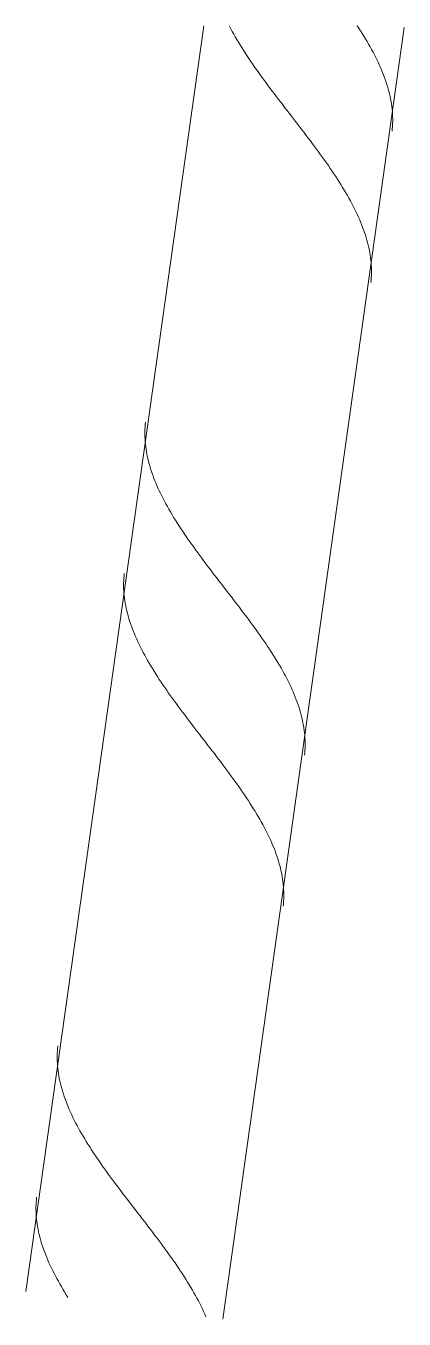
# Model space of a CAD drawing. Header units: inches. Extents: x -19229 to -222, y -6301 to 12387.
# Drawn here: x -19086.192 to -19085.241, y -64.625 to -61.373 of the extents above; entities that cross this region are included whole.
import ezdxf

# ---------------------------------------------------------------- set-up
doc = ezdxf.new("R2010")
doc.units = ezdxf.units.IN
doc.header["$MEASUREMENT"] = 0
doc.layers.add('A-WALL', color=113, linetype='Continuous', lineweight=9)
doc.layers.add('A-WALL-PATT', color=111, linetype='Continuous', lineweight=25)

# ---------------------------------------------------------------- blocks, each defined once
blk = doc.blocks.new('FP_8-DETAIL - PRECAST _ CONC_ - PLANK PERPENDICULAR TO WALL')
at = {"layer": 'A-WALL'}
for p, q in [((17161.9065, -61.3732), (17161.4592, -64.5557)), ((17161.9543, -64.6253), (17162.4107, -61.3777))]:
    blk.add_line(p, q, dxfattribs=at)
at = {"layer": 'A-WALL-PATT', "color": 55, "lineweight": 9}
for p, q in [((17161.9749, -61.3804), (17161.9714, -61.3737)), ((17161.9785, -61.3871), (17161.9749, -61.3804)), ((17161.9822, -61.3938), (17161.9785, -61.3871)), ((17161.986, -61.4005), (17161.9822, -61.3938)), ((17162.2966, -61.3787), (17162.293, -61.3732)), ((17162.301, -61.3855), (17162.2966, -61.3787)), ((17162.3052, -61.3923), (17162.301, -61.3855)), ((17162.3094, -61.3991), (17162.3052, -61.3923)), ((17161.9899, -61.4073), (17161.986, -61.4005)), ((17161.994, -61.414), (17161.9899, -61.4073)), ((17161.9981, -61.4208), (17161.994, -61.414)), ((17162.0022, -61.4276), (17161.9981, -61.4208)), ((17162.0065, -61.4344), (17162.0022, -61.4276)), ((17162.3135, -61.4059), (17162.3094, -61.3991)), ((17162.3176, -61.4126), (17162.3135, -61.4059)), ((17162.3215, -61.4194), (17162.3176, -61.4126)), ((17162.3253, -61.4261), (17162.3215, -61.4194)), ((17162.329, -61.4328), (17162.3253, -61.4261)), ((17162.0109, -61.4412), (17162.0065, -61.4344)), ((17162.0153, -61.448), (17162.0109, -61.4412)), ((17162.0199, -61.4549), (17162.0153, -61.448)), ((17162.0245, -61.4617), (17162.0199, -61.4549)), ((17162.0292, -61.4686), (17162.0245, -61.4617)), ((17162.3326, -61.4395), (17162.329, -61.4328)), ((17162.3361, -61.4462), (17162.3326, -61.4395)), ((17162.3395, -61.4529), (17162.3361, -61.4462)), ((17162.3427, -61.4595), (17162.3395, -61.4529)), ((17162.3459, -61.4662), (17162.3427, -61.4595)), ((17162.0339, -61.4754), (17162.0292, -61.4686)), ((17162.0387, -61.4823), (17162.0339, -61.4754)), ((17162.0436, -61.4892), (17162.0387, -61.4823)), ((17162.0485, -61.4961), (17162.0436, -61.4892)), ((17162.0535, -61.503), (17162.0485, -61.4961)), ((17162.3489, -61.4728), (17162.3459, -61.4662)), ((17162.3519, -61.4794), (17162.3489, -61.4728)), ((17162.3546, -61.486), (17162.3519, -61.4794)), ((17162.3573, -61.4926), (17162.3546, -61.486)), ((17162.3599, -61.4991), (17162.3573, -61.4926)), ((17162.0585, -61.5099), (17162.0535, -61.503)), ((17162.0636, -61.5168), (17162.0585, -61.5099)), ((17162.0687, -61.5237), (17162.0636, -61.5168)), ((17162.0739, -61.5306), (17162.0687, -61.5237)), ((17162.3623, -61.5057), (17162.3599, -61.4991)), ((17162.3646, -61.5122), (17162.3623, -61.5057)), ((17162.3667, -61.5187), (17162.3646, -61.5122)), ((17162.3687, -61.5252), (17162.3667, -61.5187)), ((17162.3706, -61.5316), (17162.3687, -61.5252)), ((17162.0791, -61.5375), (17162.0739, -61.5306)), ((17162.0844, -61.5445), (17162.0791, -61.5375)), ((17162.0896, -61.5514), (17162.0844, -61.5445)), ((17162.0949, -61.5584), (17162.0896, -61.5514)), ((17162.1002, -61.5653), (17162.0949, -61.5584)), ((17162.3723, -61.5381), (17162.3706, -61.5316)), ((17162.3739, -61.5445), (17162.3723, -61.5381)), ((17162.3754, -61.5509), (17162.3739, -61.5445)), ((17162.3767, -61.5573), (17162.3754, -61.5509)), ((17162.3779, -61.5636), (17162.3767, -61.5573)), ((17162.1056, -61.5722), (17162.1002, -61.5653)), ((17162.1109, -61.5792), (17162.1056, -61.5722)), ((17162.1163, -61.5861), (17162.1109, -61.5792)), ((17162.1217, -61.5931), (17162.1163, -61.5861)), ((17162.127, -61.6), (17162.1217, -61.5931)), ((17162.3789, -61.57), (17162.3779, -61.5636)), ((17162.3798, -61.5763), (17162.3789, -61.57)), ((17162.3805, -61.5826), (17162.3798, -61.5763)), ((17162.3811, -61.5889), (17162.3805, -61.5826)), ((17162.3816, -61.5951), (17162.3811, -61.5889)), ((17162.1324, -61.607), (17162.127, -61.6)), ((17162.1378, -61.6139), (17162.1324, -61.607)), ((17162.1431, -61.6209), (17162.1378, -61.6139)), ((17162.1485, -61.6278), (17162.1431, -61.6209)), ((17162.381, -61.6322), (17162.3815, -61.6261)), ((17162.3815, -61.6261), (17162.3818, -61.6199)), ((17162.3818, -61.6013), (17162.3816, -61.5951)), ((17162.382, -61.6076), (17162.3818, -61.6013)), ((17162.3818, -61.6199), (17162.382, -61.6138)), ((17162.382, -61.6138), (17162.382, -61.6076)), ((17162.1538, -61.6348), (17162.1485, -61.6278)), ((17162.1591, -61.6417), (17162.1538, -61.6348)), ((17162.1644, -61.6487), (17162.1591, -61.6417)), ((17162.1697, -61.6556), (17162.1644, -61.6487)), ((17162.175, -61.6625), (17162.1697, -61.6556)), ((17162.3804, -61.6383), (17162.381, -61.6322)), ((17162.1802, -61.6695), (17162.175, -61.6625)), ((17162.1853, -61.6764), (17162.1802, -61.6695)), ((17162.1905, -61.6833), (17162.1853, -61.6764)), ((17162.1955, -61.6902), (17162.1905, -61.6833)), ((17162.2006, -61.6971), (17162.1955, -61.6902)), ((17162.2056, -61.704), (17162.2006, -61.6971)), ((17162.2105, -61.7109), (17162.2056, -61.704)), ((17162.2154, -61.7178), (17162.2105, -61.7109)), ((17162.2202, -61.7247), (17162.2154, -61.7178)), ((17162.2249, -61.7315), (17162.2202, -61.7247)), ((17162.2296, -61.7384), (17162.2249, -61.7315)), ((17162.2342, -61.7452), (17162.2296, -61.7384)), ((17162.2387, -61.7521), (17162.2342, -61.7452)), ((17162.2432, -61.7589), (17162.2387, -61.7521)), ((17162.2475, -61.7657), (17162.2432, -61.7589)), ((17162.2518, -61.7725), (17162.2475, -61.7657)), ((17162.256, -61.7793), (17162.2518, -61.7725)), ((17162.2601, -61.786), (17162.256, -61.7793)), ((17162.2641, -61.7928), (17162.2601, -61.786)), ((17162.268, -61.7996), (17162.2641, -61.7928)), ((17162.2718, -61.8063), (17162.268, -61.7996)), ((17162.2756, -61.813), (17162.2718, -61.8063)), ((17162.2792, -61.8197), (17162.2756, -61.813)), ((17162.2827, -61.8264), (17162.2792, -61.8197)), ((17162.286, -61.8331), (17162.2827, -61.8264)), ((17162.2893, -61.8397), (17162.286, -61.8331)), ((17162.2925, -61.8464), (17162.2893, -61.8397)), ((17162.2955, -61.853), (17162.2925, -61.8464)), ((17162.2984, -61.8596), (17162.2955, -61.853)), ((17162.3012, -61.8662), (17162.2984, -61.8596)), ((17162.3039, -61.8728), (17162.3012, -61.8662)), ((17162.3064, -61.8793), (17162.3039, -61.8728)), ((17162.3088, -61.8858), (17162.3064, -61.8793)), ((17162.3111, -61.8924), (17162.3088, -61.8858)), ((17162.3133, -61.8989), (17162.3111, -61.8924)), ((17162.3153, -61.9053), (17162.3133, -61.8989)), ((17162.3172, -61.9118), (17162.3153, -61.9053)), ((17162.3189, -61.9182), (17162.3172, -61.9118)), ((17162.3205, -61.9247), (17162.3189, -61.9182)), ((17162.322, -61.9311), (17162.3205, -61.9247)), ((17162.3233, -61.9374), (17162.322, -61.9311)), ((17162.3245, -61.9438), (17162.3233, -61.9374)), ((17162.3255, -61.9501), (17162.3245, -61.9438)), ((17162.3264, -61.9565), (17162.3255, -61.9501)), ((17162.3271, -61.9628), (17162.3264, -61.9565)), ((17162.3277, -61.969), (17162.3271, -61.9628)), ((17162.3281, -61.9753), (17162.3277, -61.969)), ((17162.3284, -61.9815), (17162.3281, -61.9753)), ((17162.3285, -61.9877), (17162.3284, -61.9815)), ((17162.3269, -62.0185), (17162.3276, -62.0124)), ((17162.3276, -62.0124), (17162.328, -62.0063)), ((17162.328, -62.0063), (17162.3284, -62.0001)), ((17162.3284, -62.0001), (17162.3285, -61.9939)), ((17162.3285, -61.9939), (17162.3285, -61.9877)), ((17161.7595, -62.376), (17161.7601, -62.3699)), ((17161.7585, -62.3945), (17161.7587, -62.3883)), ((17161.7585, -62.4007), (17161.7585, -62.3945)), ((17161.7586, -62.4069), (17161.7585, -62.4007)), ((17161.7589, -62.4131), (17161.7586, -62.4069)), ((17161.7587, -62.3883), (17161.759, -62.3821)), ((17161.759, -62.3821), (17161.7595, -62.376)), ((17161.7594, -62.4194), (17161.7589, -62.4131)), ((17161.76, -62.4257), (17161.7594, -62.4194)), ((17161.7607, -62.432), (17161.76, -62.4257)), ((17161.7616, -62.4383), (17161.7607, -62.432)), ((17161.7626, -62.4446), (17161.7616, -62.4383)), ((17161.7638, -62.451), (17161.7626, -62.4446)), ((17161.7651, -62.4574), (17161.7638, -62.451)), ((17161.7665, -62.4638), (17161.7651, -62.4574)), ((17161.7681, -62.4702), (17161.7665, -62.4638)), ((17161.7699, -62.4766), (17161.7681, -62.4702)), ((17161.7718, -62.4831), (17161.7699, -62.4766)), ((17161.7738, -62.4896), (17161.7718, -62.4831)), ((17161.7759, -62.4961), (17161.7738, -62.4896)), ((17161.7782, -62.5026), (17161.7759, -62.4961)), ((17161.7806, -62.5091), (17161.7782, -62.5026)), ((17161.7832, -62.5157), (17161.7806, -62.5091)), ((17161.7858, -62.5222), (17161.7832, -62.5157)), ((17161.7886, -62.5288), (17161.7858, -62.5222)), ((17161.7915, -62.5354), (17161.7886, -62.5288)), ((17161.7946, -62.5421), (17161.7915, -62.5354)), ((17161.7977, -62.5487), (17161.7946, -62.5421)), ((17161.801, -62.5553), (17161.7977, -62.5487)), ((17161.8044, -62.562), (17161.801, -62.5553)), ((17161.8079, -62.5687), (17161.8044, -62.562)), ((17161.8115, -62.5754), (17161.8079, -62.5687)), ((17161.8152, -62.5821), (17161.8115, -62.5754)), ((17161.819, -62.5889), (17161.8152, -62.5821)), ((17161.8229, -62.5956), (17161.819, -62.5889)), ((17161.8269, -62.6024), (17161.8229, -62.5956)), ((17161.831, -62.6091), (17161.8269, -62.6024)), ((17161.8352, -62.6159), (17161.831, -62.6091)), ((17161.8395, -62.6227), (17161.8352, -62.6159)), ((17161.8439, -62.6295), (17161.8395, -62.6227)), ((17161.8483, -62.6364), (17161.8439, -62.6295)), ((17161.8529, -62.6432), (17161.8483, -62.6364)), ((17161.8575, -62.65), (17161.8529, -62.6432)), ((17161.8621, -62.6569), (17161.8575, -62.65)), ((17161.8669, -62.6637), (17161.8621, -62.6569)), ((17161.8717, -62.6706), (17161.8669, -62.6637)), ((17161.8766, -62.6775), (17161.8717, -62.6706)), ((17161.8815, -62.6844), (17161.8766, -62.6775)), ((17161.8865, -62.6913), (17161.8815, -62.6844)), ((17161.8915, -62.6982), (17161.8865, -62.6913)), ((17161.8966, -62.7051), (17161.8915, -62.6982)), ((17161.9017, -62.712), (17161.8966, -62.7051)), ((17161.9069, -62.7189), (17161.9017, -62.712)), ((17161.9121, -62.7259), (17161.9069, -62.7189)), ((17161.9173, -62.7328), (17161.9121, -62.7259)), ((17161.7053, -62.7685), (17161.7056, -62.7623)), ((17161.7056, -62.7623), (17161.7061, -62.7562)), ((17161.7061, -62.7562), (17161.7067, -62.7501)), ((17161.9226, -62.7397), (17161.9173, -62.7328)), ((17161.9279, -62.7467), (17161.9226, -62.7397)), ((17161.9332, -62.7536), (17161.9279, -62.7467)), ((17161.9386, -62.7606), (17161.9332, -62.7536)), ((17161.9439, -62.7675), (17161.9386, -62.7606)), ((17161.7051, -62.7747), (17161.7053, -62.7685)), ((17161.7051, -62.7808), (17161.7051, -62.7747)), ((17161.7052, -62.7871), (17161.7051, -62.7808)), ((17161.7055, -62.7933), (17161.7052, -62.7871)), ((17161.7059, -62.7996), (17161.7055, -62.7933)), ((17161.9493, -62.7745), (17161.9439, -62.7675)), ((17161.9546, -62.7814), (17161.9493, -62.7745)), ((17161.96, -62.7884), (17161.9546, -62.7814)), ((17161.9654, -62.7953), (17161.96, -62.7884)), ((17161.9708, -62.8023), (17161.9654, -62.7953)), ((17161.7065, -62.8058), (17161.7059, -62.7996)), ((17161.7073, -62.8121), (17161.7065, -62.8058)), ((17161.7081, -62.8185), (17161.7073, -62.8121)), ((17161.7092, -62.8248), (17161.7081, -62.8185)), ((17161.7103, -62.8312), (17161.7092, -62.8248)), ((17161.9761, -62.8092), (17161.9708, -62.8023)), ((17161.9815, -62.8162), (17161.9761, -62.8092)), ((17161.9868, -62.8231), (17161.9815, -62.8162)), ((17161.9921, -62.8301), (17161.9868, -62.8231)), ((17161.7117, -62.8375), (17161.7103, -62.8312)), ((17161.7131, -62.8439), (17161.7117, -62.8375)), ((17161.7147, -62.8504), (17161.7131, -62.8439)), ((17161.7165, -62.8568), (17161.7147, -62.8504)), ((17161.7183, -62.8633), (17161.7165, -62.8568)), ((17161.9974, -62.837), (17161.9921, -62.8301)), ((17162.0027, -62.8439), (17161.9974, -62.837)), ((17162.0079, -62.8509), (17162.0027, -62.8439)), ((17162.0131, -62.8578), (17162.0079, -62.8509)), ((17162.0183, -62.8647), (17162.0131, -62.8578)), ((17161.7203, -62.8697), (17161.7183, -62.8633)), ((17161.7225, -62.8762), (17161.7203, -62.8697)), ((17161.7248, -62.8828), (17161.7225, -62.8762)), ((17161.7272, -62.8893), (17161.7248, -62.8828)), ((17161.7297, -62.8958), (17161.7272, -62.8893)), ((17162.0234, -62.8716), (17162.0183, -62.8647)), ((17162.0285, -62.8785), (17162.0234, -62.8716)), ((17162.0336, -62.8855), (17162.0285, -62.8785)), ((17162.0386, -62.8923), (17162.0336, -62.8855)), ((17162.0435, -62.8992), (17162.0386, -62.8923)), ((17161.7324, -62.9024), (17161.7297, -62.8958)), ((17161.7352, -62.909), (17161.7324, -62.9024)), ((17161.7381, -62.9156), (17161.7352, -62.909)), ((17161.7412, -62.9222), (17161.7381, -62.9156)), ((17161.7443, -62.9289), (17161.7412, -62.9222)), ((17162.0484, -62.9061), (17162.0435, -62.8992)), ((17162.0532, -62.913), (17162.0484, -62.9061)), ((17162.0579, -62.9199), (17162.0532, -62.913)), ((17162.0626, -62.9267), (17162.0579, -62.9199)), ((17162.0672, -62.9335), (17162.0626, -62.9267)), ((17161.7476, -62.9355), (17161.7443, -62.9289)), ((17161.751, -62.9422), (17161.7476, -62.9355)), ((17161.7545, -62.9489), (17161.751, -62.9422)), ((17161.7581, -62.9556), (17161.7545, -62.9489)), ((17161.7618, -62.9623), (17161.7581, -62.9556)), ((17162.0717, -62.9404), (17162.0672, -62.9335)), ((17162.0762, -62.9472), (17162.0717, -62.9404)), ((17162.0805, -62.954), (17162.0762, -62.9472)), ((17162.0848, -62.9608), (17162.0805, -62.954)), ((17161.7656, -62.969), (17161.7618, -62.9623)), ((17161.7695, -62.9758), (17161.7656, -62.969)), ((17161.7735, -62.9825), (17161.7695, -62.9758)), ((17161.7776, -62.9893), (17161.7735, -62.9825)), ((17161.7818, -62.9961), (17161.7776, -62.9893)), ((17162.089, -62.9676), (17162.0848, -62.9608)), ((17162.0931, -62.9744), (17162.089, -62.9676)), ((17162.0971, -62.9811), (17162.0931, -62.9744)), ((17162.101, -62.9879), (17162.0971, -62.9811)), ((17162.1048, -62.9946), (17162.101, -62.9879)), ((17161.7861, -63.0029), (17161.7818, -62.9961)), ((17161.7905, -63.0097), (17161.7861, -63.0029)), ((17161.7949, -63.0165), (17161.7905, -63.0097)), ((17161.7994, -63.0234), (17161.7949, -63.0165)), ((17161.804, -63.0302), (17161.7994, -63.0234)), ((17162.1085, -63.0013), (17162.1048, -62.9946)), ((17162.1122, -63.008), (17162.1085, -63.0013)), ((17162.1156, -63.0147), (17162.1122, -63.008)), ((17162.119, -63.0214), (17162.1156, -63.0147)), ((17162.1223, -63.028), (17162.119, -63.0214)), ((17161.8087, -63.0371), (17161.804, -63.0302)), ((17161.8135, -63.0439), (17161.8087, -63.0371)), ((17161.8183, -63.0508), (17161.8135, -63.0439)), ((17161.8231, -63.0577), (17161.8183, -63.0508)), ((17162.1255, -63.0347), (17162.1223, -63.028)), ((17162.1285, -63.0413), (17162.1255, -63.0347)), ((17162.1314, -63.0479), (17162.1285, -63.0413)), ((17162.1342, -63.0545), (17162.1314, -63.0479)), ((17162.1369, -63.0611), (17162.1342, -63.0545)), ((17161.8281, -63.0646), (17161.8231, -63.0577)), ((17161.833, -63.0715), (17161.8281, -63.0646)), ((17161.8381, -63.0784), (17161.833, -63.0715)), ((17161.8432, -63.0853), (17161.8381, -63.0784)), ((17161.8483, -63.0922), (17161.8432, -63.0853)), ((17162.1394, -63.0676), (17162.1369, -63.0611)), ((17162.1418, -63.0742), (17162.1394, -63.0676)), ((17162.1441, -63.0807), (17162.1418, -63.0742)), ((17162.1463, -63.0872), (17162.1441, -63.0807)), ((17162.1483, -63.0937), (17162.1463, -63.0872)), ((17161.8535, -63.0991), (17161.8483, -63.0922)), ((17161.8587, -63.1061), (17161.8535, -63.0991)), ((17161.8639, -63.113), (17161.8587, -63.1061)), ((17161.8692, -63.1199), (17161.8639, -63.113)), ((17161.8745, -63.1269), (17161.8692, -63.1199)), ((17162.1502, -63.1001), (17162.1483, -63.0937)), ((17162.1519, -63.1066), (17162.1502, -63.1001)), ((17162.1535, -63.113), (17162.1519, -63.1066)), ((17162.155, -63.1194), (17162.1535, -63.113)), ((17162.1563, -63.1258), (17162.155, -63.1194)), ((17161.8798, -63.1338), (17161.8745, -63.1269)), ((17161.8851, -63.1408), (17161.8798, -63.1338)), ((17161.8905, -63.1477), (17161.8851, -63.1408)), ((17161.8958, -63.1546), (17161.8905, -63.1477)), ((17161.9012, -63.1616), (17161.8958, -63.1546)), ((17162.1574, -63.1321), (17162.1563, -63.1258)), ((17162.1585, -63.1385), (17162.1574, -63.1321)), ((17162.1594, -63.1448), (17162.1585, -63.1385)), ((17162.1601, -63.1511), (17162.1594, -63.1448)), ((17162.1607, -63.1574), (17162.1601, -63.1511)), ((17161.9066, -63.1686), (17161.9012, -63.1616)), ((17161.912, -63.1755), (17161.9066, -63.1686)), ((17161.9173, -63.1825), (17161.912, -63.1755)), ((17161.9227, -63.1894), (17161.9173, -63.1825)), ((17162.1611, -63.1636), (17162.1607, -63.1574)), ((17162.1614, -63.1699), (17162.1611, -63.1636)), ((17162.1615, -63.1761), (17162.1614, -63.1699)), ((17162.1614, -63.1884), (17162.1615, -63.1823)), ((17162.1615, -63.1823), (17162.1615, -63.1761)), ((17161.9281, -63.1964), (17161.9227, -63.1894)), ((17161.9334, -63.2033), (17161.9281, -63.1964)), ((17161.9387, -63.2102), (17161.9334, -63.2033)), ((17161.944, -63.2172), (17161.9387, -63.2102)), ((17161.9493, -63.2241), (17161.944, -63.2172)), ((17162.1599, -63.2068), (17162.1606, -63.2007)), ((17162.1606, -63.2007), (17162.161, -63.1946)), ((17162.161, -63.1946), (17162.1614, -63.1884)), ((17161.9545, -63.2311), (17161.9493, -63.2241)), ((17161.9597, -63.238), (17161.9545, -63.2311)), ((17161.9649, -63.2449), (17161.9597, -63.238)), ((17161.97, -63.2518), (17161.9649, -63.2449)), ((17161.9751, -63.2587), (17161.97, -63.2518)), ((17161.9801, -63.2656), (17161.9751, -63.2587)), ((17161.9851, -63.2725), (17161.9801, -63.2656)), ((17161.99, -63.2794), (17161.9851, -63.2725)), ((17161.9949, -63.2863), (17161.99, -63.2794)), ((17161.9997, -63.2932), (17161.9949, -63.2863)), ((17162.0045, -63.3), (17161.9997, -63.2932)), ((17162.0091, -63.3069), (17162.0045, -63.3)), ((17162.0137, -63.3137), (17162.0091, -63.3069)), ((17162.0183, -63.3206), (17162.0137, -63.3137)), ((17162.0227, -63.3274), (17162.0183, -63.3206)), ((17162.0271, -63.3342), (17162.0227, -63.3274)), ((17162.0314, -63.341), (17162.0271, -63.3342)), ((17162.0356, -63.3478), (17162.0314, -63.341)), ((17162.0397, -63.3546), (17162.0356, -63.3478)), ((17162.0437, -63.3613), (17162.0397, -63.3546)), ((17162.0476, -63.3681), (17162.0437, -63.3613)), ((17162.0514, -63.3748), (17162.0476, -63.3681)), ((17162.0551, -63.3815), (17162.0514, -63.3748)), ((17162.0587, -63.3882), (17162.0551, -63.3815)), ((17162.0622, -63.3949), (17162.0587, -63.3882)), ((17162.0656, -63.4016), (17162.0622, -63.3949)), ((17162.0689, -63.4082), (17162.0656, -63.4016)), ((17162.072, -63.4149), (17162.0689, -63.4082)), ((17162.0751, -63.4215), (17162.072, -63.4149)), ((17162.078, -63.4281), (17162.0751, -63.4215)), ((17162.0808, -63.4347), (17162.078, -63.4281)), ((17162.0834, -63.4413), (17162.0808, -63.4347)), ((17162.086, -63.4478), (17162.0834, -63.4413)), ((17162.0884, -63.4543), (17162.086, -63.4478)), ((17162.0907, -63.4609), (17162.0884, -63.4543)), ((17162.0928, -63.4674), (17162.0907, -63.4609)), ((17162.0949, -63.4738), (17162.0928, -63.4674)), ((17162.0967, -63.4803), (17162.0949, -63.4738)), ((17162.0985, -63.4867), (17162.0967, -63.4803)), ((17162.1001, -63.4932), (17162.0985, -63.4867)), ((17162.1015, -63.4996), (17162.1001, -63.4932)), ((17162.1028, -63.5059), (17162.1015, -63.4996)), ((17162.104, -63.5123), (17162.1028, -63.5059)), ((17162.105, -63.5186), (17162.104, -63.5123)), ((17162.1059, -63.525), (17162.105, -63.5186)), ((17162.1067, -63.5313), (17162.1059, -63.525)), ((17162.1072, -63.5375), (17162.1067, -63.5313)), ((17162.1077, -63.5438), (17162.1072, -63.5375)), ((17162.108, -63.55), (17162.1077, -63.5438)), ((17162.1071, -63.5809), (17162.1076, -63.5748)), ((17162.1076, -63.5748), (17162.1079, -63.5686)), ((17162.1079, -63.5686), (17162.1081, -63.5624)), ((17162.1081, -63.5563), (17162.108, -63.55)), ((17162.1081, -63.5624), (17162.1081, -63.5563)), ((17162.1065, -63.587), (17162.1071, -63.5809)), ((17161.5381, -63.9631), (17161.5383, -63.9569)), ((17161.5381, -63.9693), (17161.5381, -63.9631)), ((17161.5383, -63.9569), (17161.5386, -63.9507)), ((17161.5386, -63.9507), (17161.539, -63.9446)), ((17161.539, -63.9446), (17161.5397, -63.9384)), ((17161.5382, -63.9756), (17161.5381, -63.9693)), ((17161.5385, -63.9818), (17161.5382, -63.9756)), ((17161.539, -63.9881), (17161.5385, -63.9818)), ((17161.5395, -63.9944), (17161.539, -63.9881)), ((17161.5403, -64.0008), (17161.5395, -63.9944)), ((17161.5412, -64.0071), (17161.5403, -64.0008)), ((17161.5422, -64.0135), (17161.5412, -64.0071)), ((17161.5434, -64.0199), (17161.5422, -64.0135)), ((17161.5447, -64.0263), (17161.5434, -64.0199)), ((17161.5462, -64.0327), (17161.5447, -64.0263)), ((17161.5478, -64.0392), (17161.5462, -64.0327)), ((17161.5496, -64.0456), (17161.5478, -64.0392)), ((17161.5515, -64.0521), (17161.5496, -64.0456)), ((17161.5535, -64.0586), (17161.5515, -64.0521)), ((17161.5557, -64.0652), (17161.5535, -64.0586)), ((17161.558, -64.0717), (17161.5557, -64.0652)), ((17161.5604, -64.0783), (17161.558, -64.0717)), ((17161.563, -64.0849), (17161.5604, -64.0783)), ((17161.5657, -64.0915), (17161.563, -64.0849)), ((17161.5685, -64.0981), (17161.5657, -64.0915)), ((17161.5715, -64.1047), (17161.5685, -64.0981)), ((17161.5745, -64.1114), (17161.5715, -64.1047)), ((17161.5777, -64.118), (17161.5745, -64.1114)), ((17161.581, -64.1247), (17161.5777, -64.118)), ((17161.5844, -64.1314), (17161.581, -64.1247)), ((17161.588, -64.1382), (17161.5844, -64.1314)), ((17161.5916, -64.1449), (17161.588, -64.1382)), ((17161.5953, -64.1516), (17161.5916, -64.1449)), ((17161.5992, -64.1584), (17161.5953, -64.1516)), ((17161.6031, -64.1652), (17161.5992, -64.1584)), ((17161.6072, -64.172), (17161.6031, -64.1652)), ((17161.6113, -64.1788), (17161.6072, -64.172)), ((17161.6155, -64.1856), (17161.6113, -64.1788)), ((17161.6198, -64.1924), (17161.6155, -64.1856)), ((17161.6242, -64.1993), (17161.6198, -64.1924)), ((17161.6287, -64.2061), (17161.6242, -64.1993)), ((17161.6333, -64.213), (17161.6287, -64.2061)), ((17161.6379, -64.2199), (17161.6333, -64.213)), ((17161.6426, -64.2267), (17161.6379, -64.2199)), ((17161.6474, -64.2336), (17161.6426, -64.2267)), ((17161.6523, -64.2405), (17161.6474, -64.2336)), ((17161.6572, -64.2475), (17161.6523, -64.2405)), ((17161.6621, -64.2544), (17161.6572, -64.2475)), ((17161.6671, -64.2613), (17161.6621, -64.2544)), ((17161.6722, -64.2682), (17161.6671, -64.2613)), ((17161.6773, -64.2752), (17161.6722, -64.2682)), ((17161.6825, -64.2821), (17161.6773, -64.2752)), ((17161.6877, -64.2891), (17161.6825, -64.2821)), ((17161.6929, -64.296), (17161.6877, -64.2891)), ((17161.4851, -64.3308), (17161.4856, -64.3247)), ((17161.4856, -64.3247), (17161.4862, -64.3186)), ((17161.6982, -64.303), (17161.6929, -64.296)), ((17161.7035, -64.31), (17161.6982, -64.303)), ((17161.7088, -64.3169), (17161.7035, -64.31)), ((17161.7142, -64.3239), (17161.7088, -64.3169)), ((17161.7195, -64.3309), (17161.7142, -64.3239)), ((17161.4846, -64.3492), (17161.4847, -64.3431)), ((17161.4848, -64.3554), (17161.4846, -64.3492)), ((17161.4847, -64.3431), (17161.4848, -64.3369)), ((17161.4848, -64.3369), (17161.4851, -64.3308)), ((17161.4851, -64.3617), (17161.4848, -64.3554)), ((17161.7249, -64.3379), (17161.7195, -64.3309)), ((17161.7303, -64.3449), (17161.7249, -64.3379)), ((17161.7357, -64.3518), (17161.7303, -64.3449)), ((17161.7411, -64.3588), (17161.7357, -64.3518)), ((17161.4855, -64.3679), (17161.4851, -64.3617)), ((17161.4861, -64.3741), (17161.4855, -64.3679)), ((17161.4868, -64.3804), (17161.4861, -64.3741)), ((17161.4877, -64.3867), (17161.4868, -64.3804)), ((17161.4887, -64.393), (17161.4877, -64.3867)), ((17161.7465, -64.3658), (17161.7411, -64.3588)), ((17161.7519, -64.3728), (17161.7465, -64.3658)), ((17161.7573, -64.3798), (17161.7519, -64.3728)), ((17161.7626, -64.3867), (17161.7573, -64.3798)), ((17161.768, -64.3937), (17161.7626, -64.3867)), ((17161.4898, -64.3994), (17161.4887, -64.393)), ((17161.4912, -64.4058), (17161.4898, -64.3994)), ((17161.4926, -64.4121), (17161.4912, -64.4058)), ((17161.4942, -64.4185), (17161.4926, -64.4121)), ((17161.4959, -64.425), (17161.4942, -64.4185)), ((17161.7733, -64.4007), (17161.768, -64.3937)), ((17161.7786, -64.4077), (17161.7733, -64.4007)), ((17161.7839, -64.4146), (17161.7786, -64.4077)), ((17161.7892, -64.4216), (17161.7839, -64.4146)), ((17161.7944, -64.4285), (17161.7892, -64.4216)), ((17161.4978, -64.4314), (17161.4959, -64.425)), ((17161.4998, -64.4378), (17161.4978, -64.4314)), ((17161.5019, -64.4443), (17161.4998, -64.4378)), ((17161.5042, -64.4508), (17161.5019, -64.4443)), ((17161.5066, -64.4573), (17161.5042, -64.4508)), ((17161.7996, -64.4355), (17161.7944, -64.4285)), ((17161.8047, -64.4424), (17161.7996, -64.4355)), ((17161.8098, -64.4494), (17161.8047, -64.4424)), ((17161.8148, -64.4563), (17161.8098, -64.4494)), ((17161.5091, -64.4639), (17161.5066, -64.4573)), ((17161.5118, -64.4704), (17161.5091, -64.4639)), ((17161.5145, -64.477), (17161.5118, -64.4704)), ((17161.5174, -64.4836), (17161.5145, -64.477)), ((17161.5205, -64.4902), (17161.5174, -64.4836)), ((17161.8198, -64.4632), (17161.8148, -64.4563)), ((17161.8248, -64.4702), (17161.8198, -64.4632)), ((17161.8296, -64.4771), (17161.8248, -64.4702)), ((17161.8344, -64.484), (17161.8296, -64.4771)), ((17161.8392, -64.4908), (17161.8344, -64.484)), ((17161.5236, -64.4968), (17161.5205, -64.4902)), ((17161.5268, -64.5034), (17161.5236, -64.4968)), ((17161.5302, -64.5101), (17161.5268, -64.5034)), ((17161.5337, -64.5167), (17161.5302, -64.5101)), ((17161.5373, -64.5234), (17161.5337, -64.5167)), ((17161.8438, -64.4977), (17161.8392, -64.4908)), ((17161.8484, -64.5046), (17161.8438, -64.4977)), ((17161.853, -64.5115), (17161.8484, -64.5046)), ((17161.8574, -64.5183), (17161.853, -64.5115)), ((17161.8617, -64.5251), (17161.8574, -64.5183)), ((17161.5409, -64.5301), (17161.5373, -64.5234)), ((17161.5447, -64.5368), (17161.5409, -64.5301)), ((17161.5486, -64.5436), (17161.5447, -64.5368)), ((17161.5526, -64.5503), (17161.5486, -64.5436)), ((17161.5567, -64.557), (17161.5526, -64.5503)), ((17161.866, -64.532), (17161.8617, -64.5251)), ((17161.8702, -64.5388), (17161.866, -64.532)), ((17161.8743, -64.5456), (17161.8702, -64.5388)), ((17161.8783, -64.5524), (17161.8743, -64.5456)), ((17161.8821, -64.5591), (17161.8783, -64.5524)), ((17161.5609, -64.5638), (17161.5567, -64.557)), ((17161.5651, -64.5706), (17161.5609, -64.5638)), ((17161.8859, -64.5659), (17161.8821, -64.5591)), ((17161.8896, -64.5726), (17161.8859, -64.5659)), ((17161.8932, -64.5793), (17161.8896, -64.5726)), ((17161.8967, -64.5861), (17161.8932, -64.5793)), ((17161.9, -64.5927), (17161.8967, -64.5861)), ((17161.9032, -64.5994), (17161.9, -64.5927)), ((17161.9064, -64.6061), (17161.9032, -64.5994)), ((17161.9094, -64.6127), (17161.9064, -64.6061)), ((17161.9122, -64.6194), (17161.9094, -64.6127))]:
    blk.add_line(p, q, dxfattribs=at)
blk = doc.blocks.new('Dowel12 - Dowel-1935210-DETAIL - PRECAST _ CONC_ - PLANK PERPENDICULAR TO WALL')
at = {"layer": 'A-WALL'}
blk.add_blockref('FP_8-DETAIL - PRECAST _ CONC_ - PLANK PERPENDICULAR TO WALL', (-18123.8257, 0), dxfattribs=at)

msp = doc.modelspace()

# ---------------------------------------------------------------- block references
at = {"layer": 'A-WALL'}
msp.add_blockref('Dowel12 - Dowel-1935210-DETAIL - PRECAST _ CONC_ - PLANK PERPENDICULAR TO WALL', (-18123.82569, 0), dxfattribs=at)

doc.saveas('drawing.dxf')
